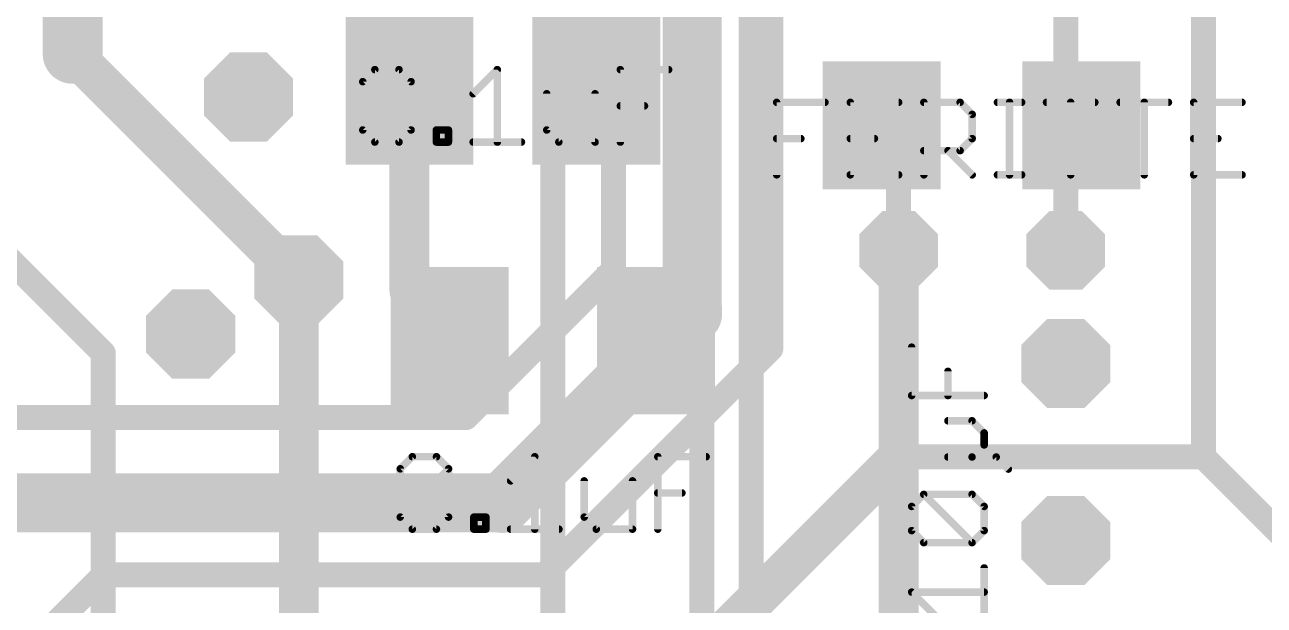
# Model space of a CAD drawing. Extents: x -2.6 to 77.4, y -0.1 to 55.9.
# Drawn here: x 23.71 to 36.32, y 13.69 to 19.6 of the extents above; entities that cross this region are included whole.
import ezdxf

# ---------------------------------------------------------------- set-up
doc = ezdxf.new("R2010")
doc.units = 0
for name, color, linetype in [('1', 12, 'CONTINUOUS'), ('16', 132, 'CONTINUOUS'), ('18', 110, 'CONTINUOUS'), ('27', 253, 'CONTINUOUS')]:
    doc.layers.add(name, color=color, linetype=linetype)

# ---------------------------------------------------------------- blocks, each defined once
blk = doc.blocks.new('RECT')
blk.add_solid([(-0.5, -0.5), (0.5, -0.5), (-0.5, 0.5), (0.5, 0.5)])
blk = doc.blocks.new('OCTAGONV')
at = {"const_width": 0.5}
blk.add_lwpolyline([(-0.25, -0.1036), (-0.25, 0.1036), (-0.1036, 0.25), (0.1036, 0.25), (0.25, 0.1036), (0.25, -0.1036), (0.1036, -0.25), (-0.1036, -0.25), (-0.25, -0.1036), (-0.25, 0.1036)], dxfattribs=at)

msp = doc.modelspace()

# ---------------------------------------------------------------- linework, layer by layer
at = {"layer": '1'}
for points, const_width in [([(30.6, 21.6929), (30.6, 16.383)], 0.254), ([(29.525, 21.325), (29.525, 18.923)], 0.254), ([(31.1, 20.447), (31.1, 12.8)], 0.254), ([(27.625, 18.923), (27.625, 20.326)], 0.4064), ([(21.336, 19.431), (24.511, 16.256)], 0.254), ([(27.625, 16.891), (27.625, 18.923)], 0.4064), ([(29.525, 18.923), (29.083, 18.481)], 0.254), ([(32.427, 18.573), (32.6, 18.584)], 0.254), ([(32.6, 18.584), (32.6, 17.3)], 0.254), ([(34.459, 18.573), (34.386, 18.341)], 0.254), ([(29.083, 18.481), (29.083, 12.163)], 0.254), ([(34.386, 18.341), (34.3, 18.3)], 0.254), ([(34.3, 18.3), (34.3, 17.3)], 0.254), ([(32.6, 12.716), (32.6, 17.3)], 0.4064), ([(26.5, 12.5), (26.5, 17)], 0.4064), ([(28.033, 16.383), (27.625, 16.891)], 0.4064), ([(30.133, 16.383), (30.6, 16.383)], 0.254), ([(30.6, 16.383), (30.6, 13)], 0.254), ([(24.511, 16.256), (24.511, 10.922)], 0.254)]:
    msp.add_lwpolyline(points, dxfattribs=dict(at, const_width=const_width))
for points, const_width in [([(27.7266, 18.923, 1), (27.5234, 18.923)], 0.2032), ([(29.5699, 18.8781, 1), (29.4801, 18.9679)], 0.127), ([(27.5234, 18.923, 1), (27.7266, 18.923)], 0.2032), ([(29.4615, 18.923, 1), (29.5885, 18.923)], 0.127), ([(32.423, 18.6364, 1), (32.431, 18.5096)], 0.127), ([(32.6635, 18.584, 1), (32.5365, 18.584)], 0.127), ([(32.604, 18.5206, 1), (32.596, 18.6474)], 0.127), ([(34.5196, 18.5539, 1), (34.3984, 18.5921)], 0.127), ([(29.1465, 18.481, 1), (29.0195, 18.481)], 0.127), ([(29.0381, 18.5259, 1), (29.1279, 18.4361)], 0.127), ([(34.3635, 18.3, 1), (34.2365, 18.3)], 0.127), ([(34.2727, 18.3573, 1), (34.3273, 18.2427)], 0.127), ([(34.3254, 18.3601, 1), (34.4466, 18.3219)], 0.127), ([(34.4133, 18.2837, 1), (34.3587, 18.3983)], 0.127), ([(32.7016, 17.3, 1), (32.4984, 17.3)], 0.2032), ([(32.5365, 17.3, 1), (32.6635, 17.3)], 0.127), ([(34.2365, 17.3, 1), (34.3635, 17.3)], 0.127), ([(26.6016, 17, 1), (26.3984, 17)], 0.2032), ([(27.7042, 16.9546, 1), (27.5458, 16.8274)], 0.2032), ([(27.5234, 16.891, 1), (27.7266, 16.891)], 0.2032), ([(27.9538, 16.3194, 1), (28.1122, 16.4466)], 0.2032), ([(30.133, 16.4465, 1), (30.133, 16.3195)], 0.127), ([(30.6635, 16.383, 1), (30.5365, 16.383)], 0.127), ([(30.5365, 16.383, 1), (30.6635, 16.383)], 0.127), ([(30.6, 16.3195, 1), (30.6, 16.4465)], 0.127), ([(24.5745, 16.256, 1), (24.4475, 16.256)], 0.127), ([(24.4661, 16.2111, 1), (24.5559, 16.3009)], 0.127)]:
    msp.add_lwpolyline(points, format="xyb", dxfattribs=dict(at, const_width=const_width))
at = {"layer": '16'}
for points, const_width in [([(24.2, 19.3), (24.2, 29.013)], 0.6096), ([(34.3, 17.3), (34.3, 24.9958)], 0.254), ([(29.7, 24.3), (29.7, 17.1)], 0.254), ([(31.3, 23.9), (31.3, 16.3)], 0.254), ([(30.5, 16.7), (30.5, 23.5)], 0.6), ([(35.7, 21.914), (35.7, 15.2)], 0.254), ([(24.2, 19.3), (26.5, 17)], 0.4064), ([(32.6, 15.2), (32.6, 17.3)], 0.4064), ([(29.7, 17.1), (28.2, 15.6)], 0.254), ([(30.5, 16.657), (28.575, 14.732)], 0.6096), ([(30.5, 16.7), (30.5, 16.657)], 0.6096), ([(31.3, 16.3), (29, 14)], 0.254), ([(28.2, 15.6), (21.665, 15.6)], 0.254), ([(29.9, 12.5), (32.6, 15.2)], 0.4064), ([(35.7, 15.2), (32.6, 15.2)], 0.254), ([(40.8, 10.1), (35.7, 15.2)], 0.254), ([(22.77, 14.732), (28.575, 14.732)], 0.6), ([(24.519, 14), (21.441, 10.922)], 0.254), ([(29, 14), (24.519, 14)], 0.254)]:
    msp.add_lwpolyline(points, dxfattribs=dict(at, const_width=const_width))
for points, const_width in [([(24.0476, 19.3, 1), (24.3524, 19.3)], 0.3048), ([(24.2718, 19.3718, 1), (24.1282, 19.2282)], 0.2032), ([(32.7016, 17.3, 1), (32.4984, 17.3)], 0.2032), ([(34.2365, 17.3, 1), (34.3635, 17.3)], 0.127), ([(26.4282, 16.9282, 1), (26.5718, 17.0718)], 0.2032), ([(29.6365, 17.1, 1), (29.7635, 17.1)], 0.127), ([(29.7449, 17.0551, 1), (29.6551, 17.1449)], 0.127), ([(30.6524, 16.7, 1), (30.3476, 16.7)], 0.3048), ([(30.6078, 16.5492, 1), (30.3922, 16.7648)], 0.3048), ([(30.3476, 16.657, 1), (30.6524, 16.657)], 0.3048), ([(30.35, 16.7, 1), (30.65, 16.7)], 0.3), ([(31.3449, 16.2551, 1), (31.2551, 16.3449)], 0.127), ([(31.2365, 16.3, 1), (31.3635, 16.3)], 0.127), ([(28.1551, 15.6449, 1), (28.2449, 15.5551)], 0.127), ([(28.2, 15.5365, 1), (28.2, 15.6635)], 0.127), ([(32.6718, 15.1282, 1), (32.5282, 15.2718)], 0.2032), ([(32.4984, 15.2, 1), (32.7016, 15.2)], 0.2032), ([(32.6, 15.2635, 1), (32.6, 15.1365)], 0.127), ([(35.7449, 15.2449, 1), (35.6551, 15.1551)], 0.127), ([(35.6365, 15.2, 1), (35.7635, 15.2)], 0.127), ([(35.7, 15.1365, 1), (35.7, 15.2635)], 0.127), ([(28.575, 14.582, 1), (28.575, 14.882)], 0.3), ([(28.4672, 14.8398, 1), (28.6828, 14.6242)], 0.3048), ([(24.519, 14.0635, 1), (24.519, 13.9365)], 0.127), ([(24.5639, 13.9551, 1), (24.4741, 14.0449)], 0.127), ([(29, 13.9365, 1), (29, 14.0635)], 0.127), ([(28.9551, 14.0449, 1), (29.0449, 13.9551)], 0.127)]:
    msp.add_lwpolyline(points, format="xyb", dxfattribs=dict(at, const_width=const_width))
at = {"layer": '27', "const_width": 0.0762}
for points in [[(27.1502, 19.0167), (27.2731, 19.1395)], [(27.2731, 19.1395), (27.5188, 19.1395)], [(27.5188, 19.1395), (27.6417, 19.0167)], [(28.2729, 18.8938), (28.5186, 19.1395)], [(28.5186, 19.1395), (28.5186, 18.4023)], [(29.7697, 18.4023), (29.7697, 19.1395)], [(29.7697, 19.1395), (30.2612, 19.1395)], [(27.1502, 18.5252), (27.1502, 19.0167)], [(27.1502, 18.5252), (27.6417, 19.0167)], [(27.6417, 19.0167), (27.6417, 18.5252)], [(29.0213, 18.8938), (29.0213, 18.5252)], [(29.5128, 18.4023), (29.5128, 18.8938)], [(29.7697, 18.7709), (30.0154, 18.7709)], [(31.36, 18.0693), (31.36, 18.8065)], [(31.36, 18.8065), (31.8514, 18.8065)], [(32.5999, 18.8065), (32.1084, 18.8065)], [(32.1084, 18.8065), (32.1084, 18.0693)], [(32.8568, 18.0693), (32.8568, 18.8065)], [(32.8568, 18.8065), (33.2254, 18.8065)], [(33.2254, 18.8065), (33.3483, 18.6837)], [(33.6052, 18.8065), (33.8509, 18.8065)], [(33.7281, 18.0693), (33.7281, 18.8065)], [(34.1041, 18.8065), (34.5956, 18.8065)], [(34.3499, 18.0693), (34.3499, 18.8065)], [(34.8526, 18.8065), (35.344, 18.8065)], [(35.0983, 18.0693), (35.0983, 18.8065)], [(36.0925, 18.8065), (35.601, 18.8065)], [(35.601, 18.8065), (35.601, 18.0693)], [(33.3483, 18.6837), (33.3483, 18.4379)], [(27.2731, 18.4023), (27.1502, 18.5252)], [(27.6417, 18.5252), (27.5188, 18.4023)], [(27.8986, 18.4023), (27.8986, 18.5252)], [(27.8986, 18.5252), (28.0215, 18.5252)], [(28.0215, 18.5252), (28.0215, 18.4023)], [(29.0213, 18.5252), (29.1441, 18.4023)], [(27.5188, 18.4023), (27.2731, 18.4023)], [(28.0215, 18.4023), (27.8986, 18.4023)], [(28.2729, 18.4023), (28.7643, 18.4023)], [(29.1441, 18.4023), (29.5128, 18.4023)], [(31.36, 18.4379), (31.6057, 18.4379)], [(32.1084, 18.4379), (32.3541, 18.4379)], [(33.3483, 18.4379), (33.2254, 18.315)], [(35.601, 18.4379), (35.8467, 18.4379)], [(33.2254, 18.315), (32.8568, 18.315)], [(33.1025, 18.315), (33.3483, 18.0693)], [(32.1084, 18.0693), (32.5999, 18.0693)], [(33.6052, 18.0693), (33.8509, 18.0693)], [(35.601, 18.0693), (36.0925, 18.0693)], [(32.7327, 15.8248), (32.7327, 16.3163)], [(33.1013, 15.8248), (33.1013, 16.0706)], [(33.4699, 15.8248), (32.7327, 15.8248)], [(33.347, 15.5679), (33.1013, 15.5679)], [(33.4699, 15.445), (33.347, 15.5679)], [(33.4699, 15.3222), (33.4699, 15.445)], [(33.347, 15.1993), (33.4699, 15.3222)], [(27.5312, 15.0797), (27.6541, 15.2025)], [(27.6541, 15.2025), (27.8998, 15.2025)], [(27.8998, 15.2025), (28.0227, 15.0797)], [(28.6539, 14.9568), (28.8996, 15.2025)], [(28.8996, 15.2025), (28.8996, 14.4653)], [(30.1507, 14.4653), (30.1507, 15.2025)], [(30.1507, 15.2025), (30.6422, 15.2025)], [(33.1013, 15.1993), (33.347, 15.1993)], [(33.347, 15.1993), (33.5928, 15.1993)], [(33.5928, 15.1993), (33.7156, 15.0764)], [(27.5312, 14.5882), (27.5312, 15.0797)], [(27.5312, 14.5882), (28.0227, 15.0797)], [(28.0227, 15.0797), (28.0227, 14.5882)], [(29.4023, 14.9568), (29.4023, 14.5882)], [(29.8938, 14.4653), (29.8938, 14.9568)], [(30.1507, 14.8339), (30.3964, 14.8339)], [(32.7327, 14.6966), (32.8555, 14.8195)], [(32.8555, 14.8195), (33.347, 14.8195)], [(33.347, 14.328), (32.8555, 14.8195)], [(33.347, 14.8195), (33.4699, 14.6966)], [(27.6541, 14.4653), (27.5312, 14.5882)], [(28.0227, 14.5882), (27.8998, 14.4653)], [(28.2796, 14.4653), (28.2796, 14.5882)], [(28.2796, 14.5882), (28.4025, 14.5882)], [(28.4025, 14.5882), (28.4025, 14.4653)], [(29.4023, 14.5882), (29.5251, 14.4653)], [(32.7327, 14.4509), (32.7327, 14.6966)], [(33.4699, 14.6966), (33.4699, 14.4509)], [(27.8998, 14.4653), (27.6541, 14.4653)], [(28.4025, 14.4653), (28.2796, 14.4653)], [(28.6539, 14.4653), (29.1453, 14.4653)], [(29.5251, 14.4653), (29.8938, 14.4653)], [(32.8555, 14.328), (32.7327, 14.4509)], [(33.4699, 14.4509), (33.347, 14.328)], [(33.347, 14.328), (32.8555, 14.328)], [(33.4699, 13.5796), (33.4699, 14.0711)], [(32.9784, 13.5796), (32.7327, 13.8253)], [(32.7327, 13.8253), (33.4699, 13.8253)]]:
    msp.add_lwpolyline(points, dxfattribs=at)
at = {"layer": '27', "const_width": 0.0381}
for points in [[(27.2731, 19.1586, 1), (27.2731, 19.1205)], [(27.2866, 19.1261, 1), (27.2596, 19.153)], [(27.5323, 19.153, 1), (27.5054, 19.1261)], [(27.5188, 19.1205, 1), (27.5188, 19.1586)], [(28.5376, 19.1395, 1), (28.4995, 19.1395)], [(28.5321, 19.1261, 1), (28.5051, 19.153)], [(29.7887, 19.1395, 1), (29.7506, 19.1395)], [(29.7697, 19.1586, 1), (29.7697, 19.1205)], [(30.2612, 19.1205, 1), (30.2612, 19.1586)], [(27.1693, 19.0167, 1), (27.1312, 19.0167)], [(27.1368, 19.0301, 1), (27.1637, 19.0032)], [(27.6608, 19.0167, 1), (27.6227, 19.0167)], [(27.6552, 19.0032, 1), (27.6282, 19.0301)], [(27.6282, 19.0032, 1), (27.6552, 19.0301)], [(28.2594, 18.9073, 1), (28.2863, 18.8803)], [(29.0403, 18.8938, 1), (29.0022, 18.8938)], [(29.5318, 18.8938, 1), (29.4937, 18.8938)], [(29.7697, 18.79, 1), (29.7697, 18.7519)], [(30.0154, 18.7519, 1), (30.0154, 18.79)], [(31.36, 18.8256, 1), (31.36, 18.7875)], [(31.379, 18.8065, 1), (31.3409, 18.8065)], [(31.8514, 18.7875, 1), (31.8514, 18.8256)], [(32.1084, 18.8256, 1), (32.1084, 18.7875)], [(32.1274, 18.8065, 1), (32.0893, 18.8065)], [(32.5999, 18.7875, 1), (32.5999, 18.8256)], [(32.8758, 18.8065, 1), (32.8377, 18.8065)], [(32.8568, 18.8256, 1), (32.8568, 18.7875)], [(33.2389, 18.82, 1), (33.2119, 18.7931)], [(33.2254, 18.7875, 1), (33.2254, 18.8256)], [(33.6052, 18.8256, 1), (33.6052, 18.7875)], [(33.7471, 18.8065, 1), (33.709, 18.8065)], [(33.8509, 18.7875, 1), (33.8509, 18.8256)], [(34.1041, 18.8256, 1), (34.1041, 18.7875)], [(34.3689, 18.8065, 1), (34.3308, 18.8065)], [(34.5956, 18.7875, 1), (34.5956, 18.8256)], [(34.8526, 18.8256, 1), (34.8526, 18.7875)], [(35.1174, 18.8065, 1), (35.0793, 18.8065)], [(35.344, 18.7875, 1), (35.344, 18.8256)], [(35.62, 18.8065, 1), (35.5819, 18.8065)], [(35.601, 18.8256, 1), (35.601, 18.7875)], [(36.0925, 18.7875, 1), (36.0925, 18.8256)], [(33.3673, 18.6837, 1), (33.3292, 18.6837)], [(33.3348, 18.6702, 1), (33.3617, 18.6971)], [(27.1312, 18.5252, 1), (27.1693, 18.5252)], [(27.1637, 18.5386, 1), (27.1368, 18.5117)], [(27.1368, 18.5386, 1), (27.1637, 18.5117)], [(27.6227, 18.5252, 1), (27.6608, 18.5252)], [(27.6552, 18.5117, 1), (27.6282, 18.5386)], [(27.9177, 18.5252, 1), (27.8796, 18.5252)], [(27.8986, 18.5442, 1), (27.8986, 18.5061)], [(28.0406, 18.5252, 1), (28.0025, 18.5252)], [(28.0215, 18.5061, 1), (28.0215, 18.5442)], [(29.0022, 18.5252, 1), (29.0403, 18.5252)], [(29.0347, 18.5386, 1), (29.0078, 18.5117)], [(27.2731, 18.4214, 1), (27.2731, 18.3833)], [(27.2596, 18.3888, 1), (27.2866, 18.4158)], [(27.5054, 18.4158, 1), (27.5323, 18.3888)], [(27.5188, 18.3833, 1), (27.5188, 18.4214)], [(27.8986, 18.4214, 1), (27.8986, 18.3833)], [(27.8796, 18.4023, 1), (27.9177, 18.4023)], [(28.0025, 18.4023, 1), (28.0406, 18.4023)], [(28.0215, 18.3833, 1), (28.0215, 18.4214)], [(28.2729, 18.4214, 1), (28.2729, 18.3833)], [(28.4995, 18.4023, 1), (28.5376, 18.4023)], [(28.7643, 18.3833, 1), (28.7643, 18.4214)], [(29.1441, 18.4214, 1), (29.1441, 18.3833)], [(29.1307, 18.3888, 1), (29.1576, 18.4158)], [(29.4937, 18.4023, 1), (29.5318, 18.4023)], [(29.5128, 18.3833, 1), (29.5128, 18.4214)], [(29.7506, 18.4023, 1), (29.7887, 18.4023)], [(31.36, 18.457, 1), (31.36, 18.4189)], [(31.6057, 18.4189, 1), (31.6057, 18.457)], [(32.1084, 18.457, 1), (32.1084, 18.4189)], [(32.3541, 18.4189, 1), (32.3541, 18.457)], [(33.3292, 18.4379, 1), (33.3673, 18.4379)], [(33.3617, 18.4244, 1), (33.3348, 18.4514)], [(35.601, 18.457, 1), (35.601, 18.4189)], [(35.8467, 18.4189, 1), (35.8467, 18.457)], [(32.8568, 18.3341, 1), (32.8568, 18.296)], [(33.116, 18.3285, 1), (33.0891, 18.3016)], [(33.2119, 18.3285, 1), (33.2389, 18.3016)], [(33.2254, 18.296, 1), (33.2254, 18.3341)], [(31.3409, 18.0693, 1), (31.379, 18.0693)], [(32.1084, 18.0883, 1), (32.1084, 18.0502)], [(32.0893, 18.0693, 1), (32.1274, 18.0693)], [(32.5999, 18.0502, 1), (32.5999, 18.0883)], [(32.8377, 18.0693, 1), (32.8758, 18.0693)], [(33.3348, 18.0558, 1), (33.3617, 18.0828)], [(33.6052, 18.0883, 1), (33.6052, 18.0502)], [(33.709, 18.0693, 1), (33.7471, 18.0693)], [(33.8509, 18.0502, 1), (33.8509, 18.0883)], [(34.3308, 18.0693, 1), (34.3689, 18.0693)], [(35.0793, 18.0693, 1), (35.1174, 18.0693)], [(35.5819, 18.0693, 1), (35.62, 18.0693)], [(35.601, 18.0883, 1), (35.601, 18.0502)], [(36.0925, 18.0502, 1), (36.0925, 18.0883)], [(32.7517, 16.3163, 1), (32.7136, 16.3163)], [(33.1203, 16.0706, 1), (33.0822, 16.0706)], [(32.7136, 15.8248, 1), (32.7517, 15.8248)], [(32.7327, 15.8439, 1), (32.7327, 15.8058)], [(33.0822, 15.8248, 1), (33.1203, 15.8248)], [(33.4699, 15.8058, 1), (33.4699, 15.8439)], [(33.1013, 15.587, 1), (33.1013, 15.5489)], [(33.3605, 15.5814, 1), (33.3336, 15.5544)], [(33.347, 15.5489, 1), (33.347, 15.587)], [(33.489, 15.445, 1), (33.4509, 15.445)], [(33.4564, 15.4316, 1), (33.4834, 15.4585)], [(33.4509, 15.3222, 1), (33.489, 15.3222)], [(33.4834, 15.3087, 1), (33.4564, 15.3356)], [(27.6541, 15.2216, 1), (27.6541, 15.1835)], [(27.6676, 15.1891, 1), (27.6406, 15.216)], [(27.9133, 15.216, 1), (27.8864, 15.1891)], [(27.8998, 15.1835, 1), (27.8998, 15.2216)], [(28.9186, 15.2025, 1), (28.8805, 15.2025)], [(28.9131, 15.1891, 1), (28.8861, 15.216)], [(30.1697, 15.2025, 1), (30.1316, 15.2025)], [(30.1507, 15.2216, 1), (30.1507, 15.1835)], [(30.6422, 15.1835, 1), (30.6422, 15.2216)], [(33.1013, 15.2184, 1), (33.1013, 15.1803)], [(33.347, 15.2184, 1), (33.347, 15.1803)], [(33.3336, 15.2128, 1), (33.3605, 15.1858)], [(33.347, 15.1803, 1), (33.347, 15.2184)], [(33.6062, 15.2128, 1), (33.5793, 15.1858)], [(33.5928, 15.1803, 1), (33.5928, 15.2184)], [(27.5503, 15.0797, 1), (27.5122, 15.0797)], [(27.5178, 15.0931, 1), (27.5447, 15.0662)], [(28.0418, 15.0797, 1), (28.0037, 15.0797)], [(28.0362, 15.0662, 1), (28.0092, 15.0931)], [(28.0092, 15.0662, 1), (28.0362, 15.0931)], [(33.7022, 15.063, 1), (33.7291, 15.0899)], [(28.6404, 14.9703, 1), (28.6673, 14.9433)], [(29.4213, 14.9568, 1), (29.3832, 14.9568)], [(29.9128, 14.9568, 1), (29.8747, 14.9568)], [(30.1507, 14.853, 1), (30.1507, 14.8149)], [(30.3964, 14.8149, 1), (30.3964, 14.853)], [(32.8555, 14.8386, 1), (32.8555, 14.8005)], [(32.869, 14.833, 1), (32.8421, 14.806)], [(32.869, 14.806, 1), (32.8421, 14.833)], [(33.3605, 14.833, 1), (33.3336, 14.806)], [(33.347, 14.8005, 1), (33.347, 14.8386)], [(27.5447, 14.6016, 1), (27.5178, 14.5747)], [(28.0362, 14.5747, 1), (28.0092, 14.6016)], [(28.2796, 14.6072, 1), (28.2796, 14.5691)], [(28.2987, 14.5882, 1), (28.2606, 14.5882)], [(28.4216, 14.5882, 1), (28.3835, 14.5882)], [(28.4025, 14.5691, 1), (28.4025, 14.6072)], [(29.4157, 14.6016, 1), (29.3888, 14.5747)], [(32.7517, 14.6966, 1), (32.7136, 14.6966)], [(32.7192, 14.7101, 1), (32.7461, 14.6832)], [(33.489, 14.6966, 1), (33.4509, 14.6966)], [(33.4564, 14.6832, 1), (33.4834, 14.7101)], [(27.5122, 14.5882, 1), (27.5503, 14.5882)], [(27.5178, 14.6016, 1), (27.5447, 14.5747)], [(27.6541, 14.4844, 1), (27.6541, 14.4463)], [(27.6406, 14.4518, 1), (27.6676, 14.4788)], [(27.8864, 14.4788, 1), (27.9133, 14.4518)], [(27.8998, 14.4463, 1), (27.8998, 14.4844)], [(28.0037, 14.5882, 1), (28.0418, 14.5882)], [(28.2796, 14.4844, 1), (28.2796, 14.4463)], [(28.4025, 14.4463, 1), (28.4025, 14.4844)], [(28.6539, 14.4844, 1), (28.6539, 14.4463)], [(29.1453, 14.4463, 1), (29.1453, 14.4844)], [(29.3832, 14.5882, 1), (29.4213, 14.5882)], [(29.5251, 14.4844, 1), (29.5251, 14.4463)], [(29.5117, 14.4518, 1), (29.5386, 14.4788)], [(29.8938, 14.4463, 1), (29.8938, 14.4844)], [(28.2606, 14.4653, 1), (28.2987, 14.4653)], [(28.3835, 14.4653, 1), (28.4216, 14.4653)], [(28.8805, 14.4653, 1), (28.9186, 14.4653)], [(29.8747, 14.4653, 1), (29.9128, 14.4653)], [(30.1316, 14.4653, 1), (30.1697, 14.4653)], [(32.7461, 14.4644, 1), (32.7192, 14.4374)], [(32.7136, 14.4509, 1), (32.7517, 14.4509)], [(33.4509, 14.4509, 1), (33.489, 14.4509)], [(33.4834, 14.4374, 1), (33.4564, 14.4644)], [(32.8555, 14.3471, 1), (32.8555, 14.309)], [(32.8421, 14.3145, 1), (32.869, 14.3415)], [(33.3336, 14.3415, 1), (33.3605, 14.3145)], [(33.3336, 14.3145, 1), (33.3605, 14.3415)], [(33.347, 14.309, 1), (33.347, 14.3471)], [(33.489, 14.0711, 1), (33.4509, 14.0711)], [(32.7327, 13.8444, 1), (32.7327, 13.8063)], [(32.7461, 13.8388, 1), (32.7192, 13.8119)], [(33.4699, 13.8063, 1), (33.4699, 13.8444)]]:
    msp.add_lwpolyline(points, format="xyb", dxfattribs=at)

# ---------------------------------------------------------------- block references
at = {"layer": '1', "yscale": 1.5, "rotation": 180}
for p, xscale in [((27.625, 18.923), 1.3), ((29.525, 18.923), 1.3), ((28.033, 16.383), 1.2), ((30.133, 16.383), 1.2)]:
    msp.add_blockref('RECT', p, dxfattribs=dict(at, xscale=xscale))
at = {"layer": '1', "xscale": 1.2, "yscale": 1.3}
for p in [(32.427, 18.573), (34.459, 18.573)]:
    msp.add_blockref('RECT', p, dxfattribs=at)
at = {"layer": '18'}
for p, xscale, yscale in [((25.989, 18.861), 0.9064, 0.9064), ((25.989, 18.861), 0.9064, 0.9064), ((32.6, 17.3), 0.8001, 0.8001), ((32.6, 17.3), 0.8001, 0.8001), ((34.3, 17.3), 0.8001, 0.8001), ((34.3, 17.3), 0.8001, 0.8001), ((26.5, 17), 0.9064, 0.9064), ((26.5, 17), 0.9064, 0.9064), ((25.4, 16.45), 0.9064, 0.9064), ((25.4, 16.45), 0.9064, 0.9064), ((34.3, 16.15), 0.9064, 0.9064), ((34.3, 16.15), 0.9064, 0.9064), ((34.3, 14.35), 0.9064, 0.9064), ((34.3, 14.35), 0.9064, 0.9064)]:
    msp.add_blockref('OCTAGONV', p, dxfattribs=dict(at, xscale=xscale, yscale=yscale))

doc.saveas('drawing.dxf')
